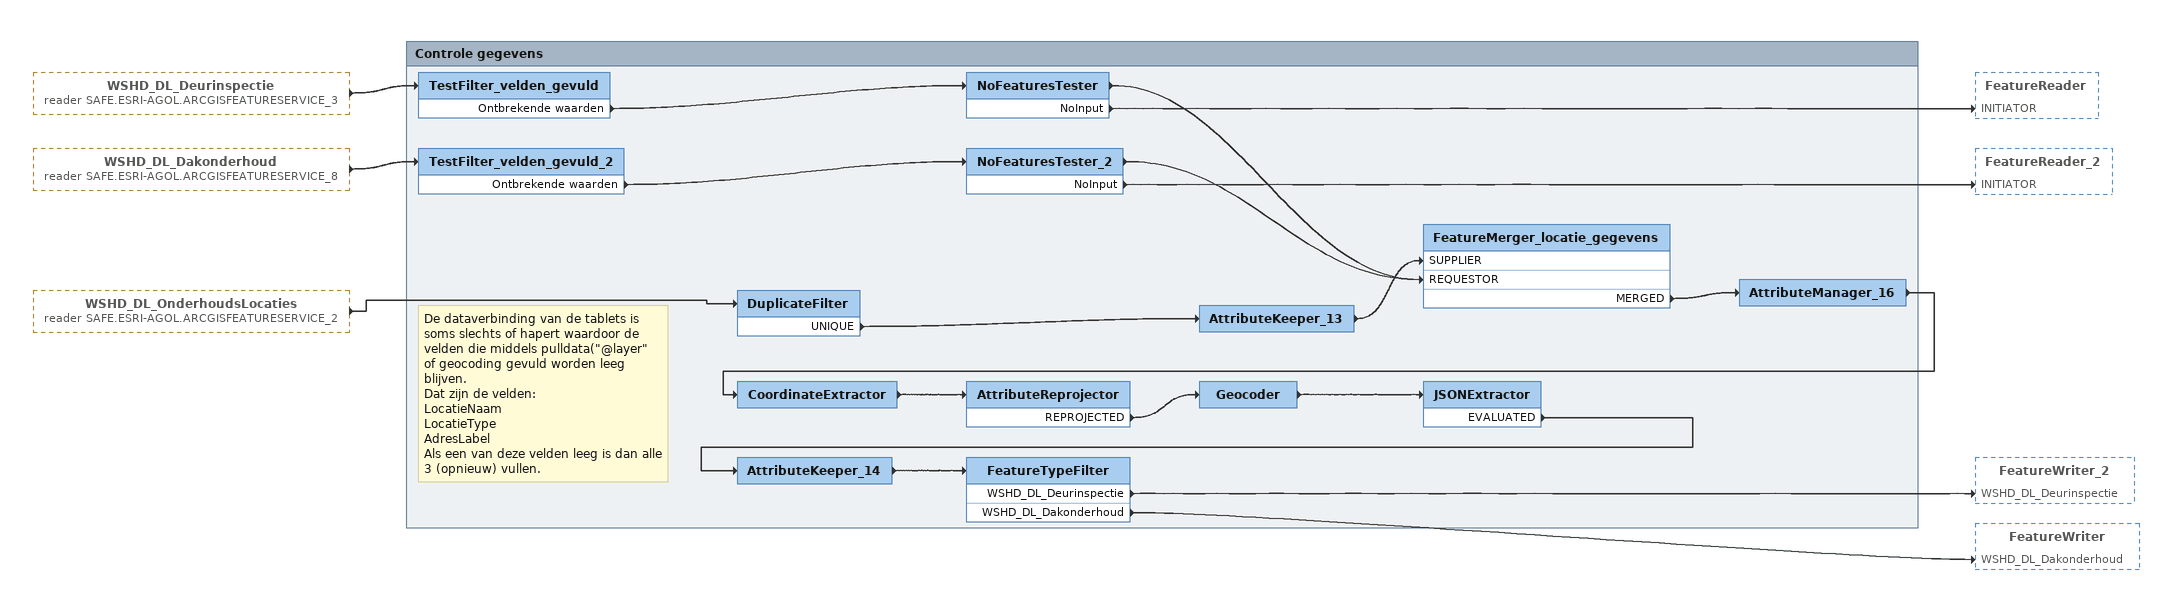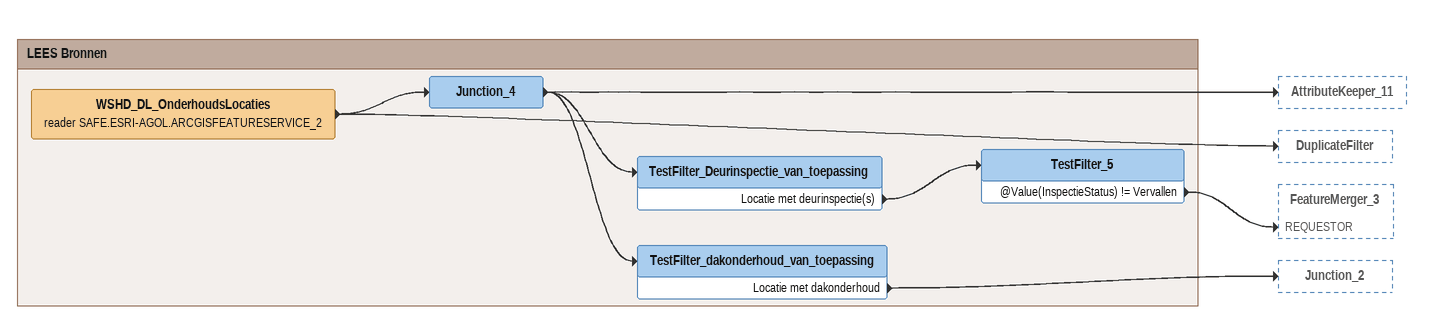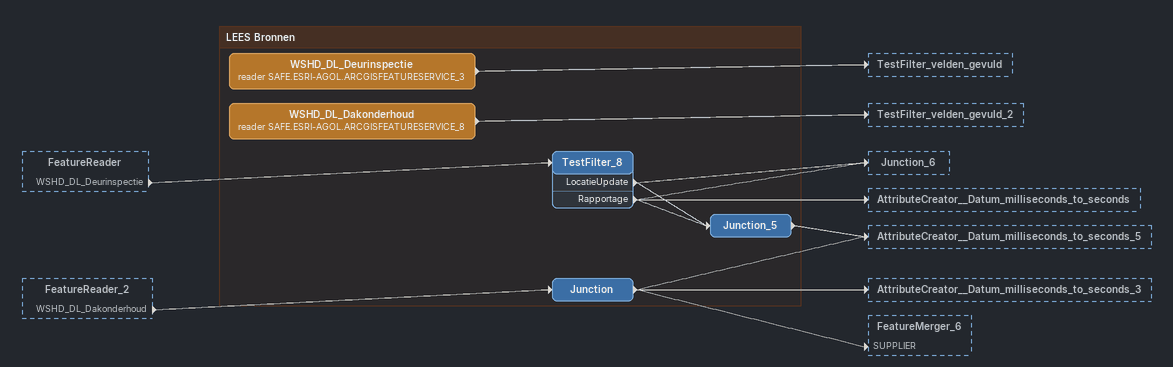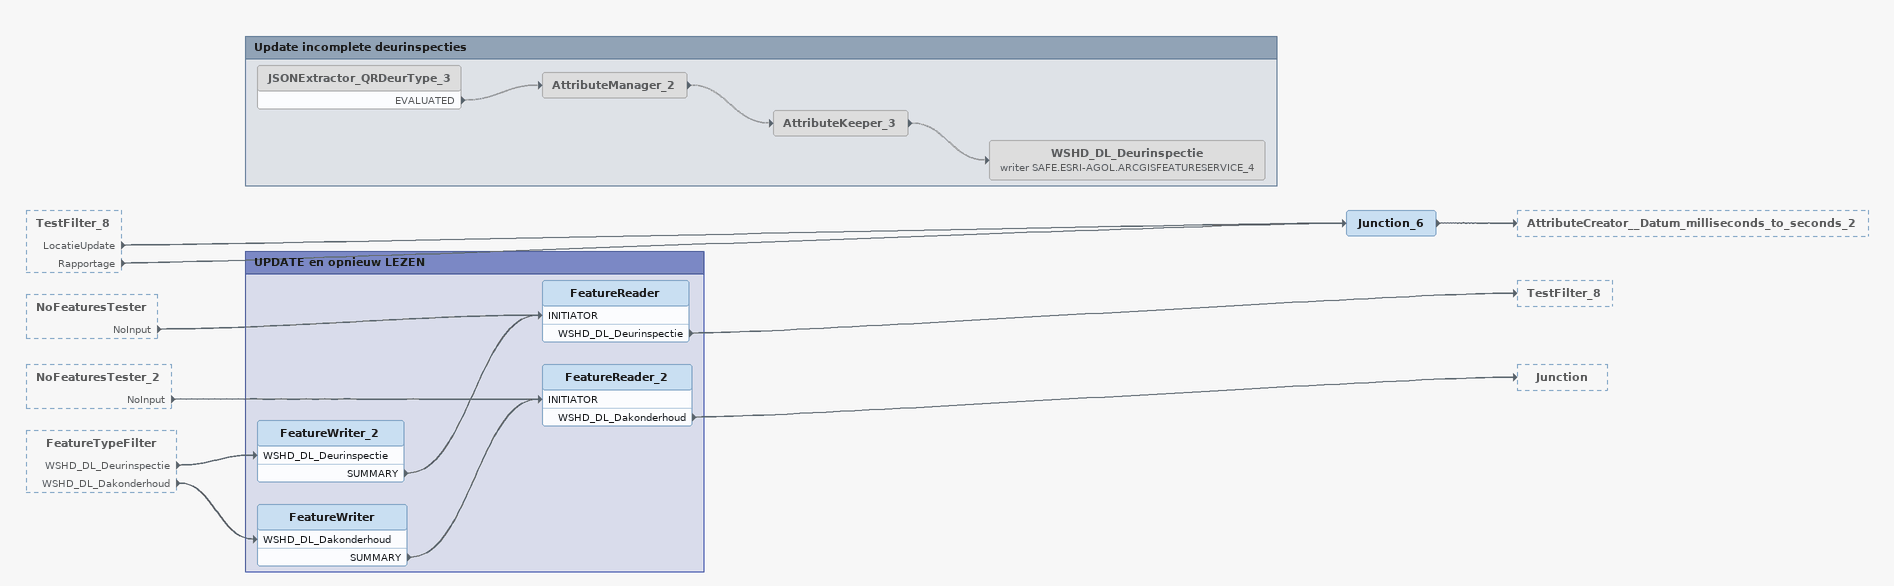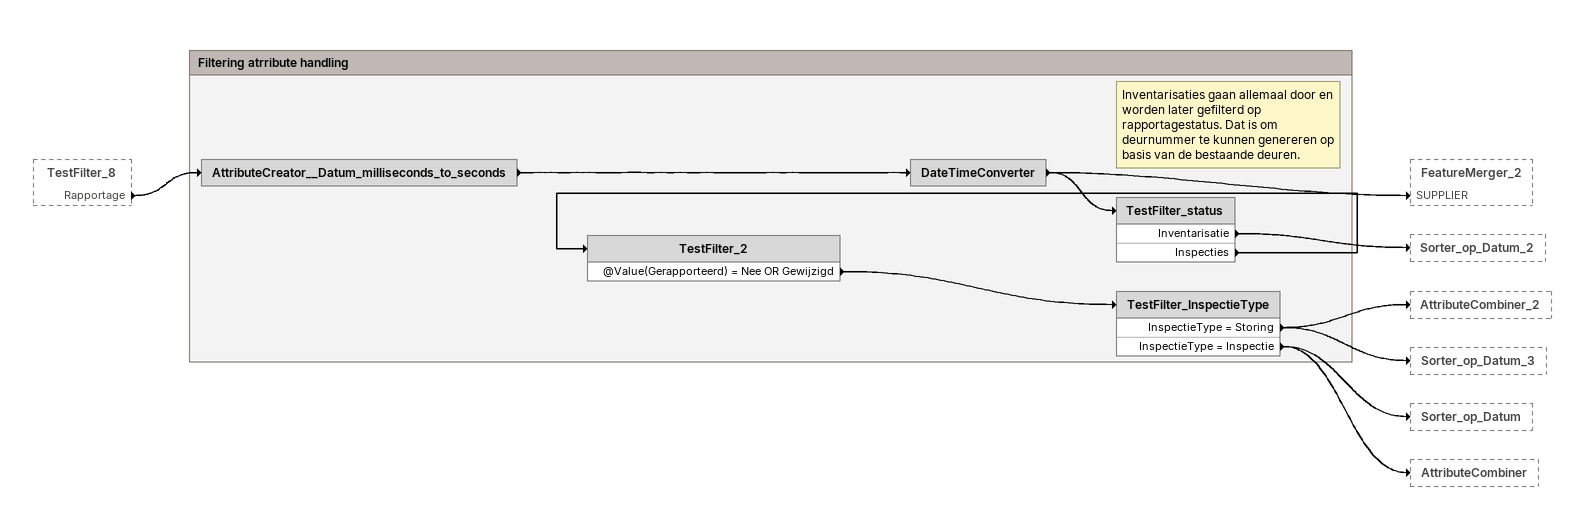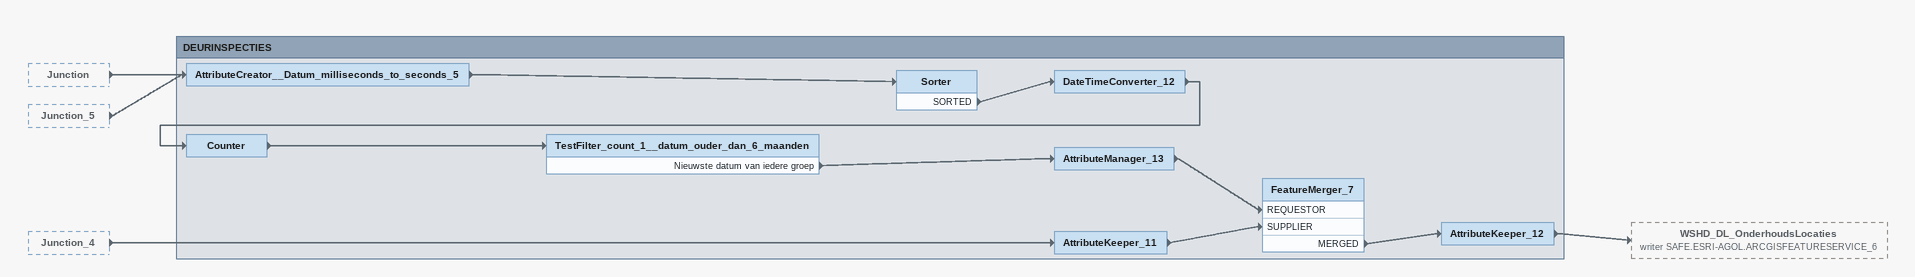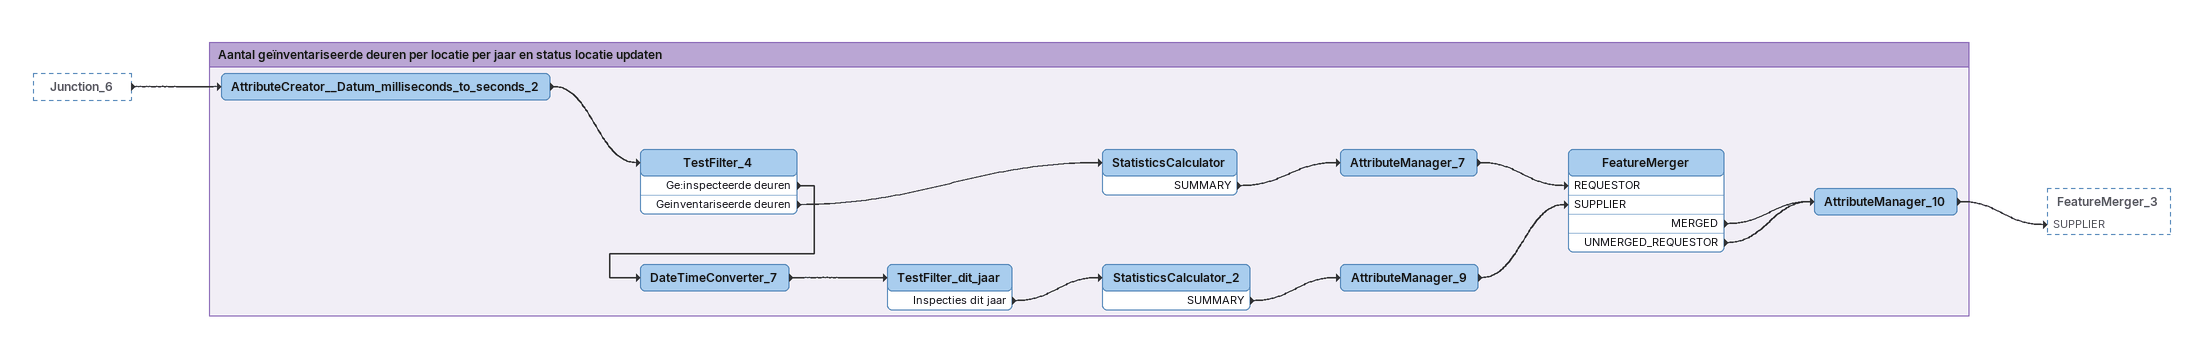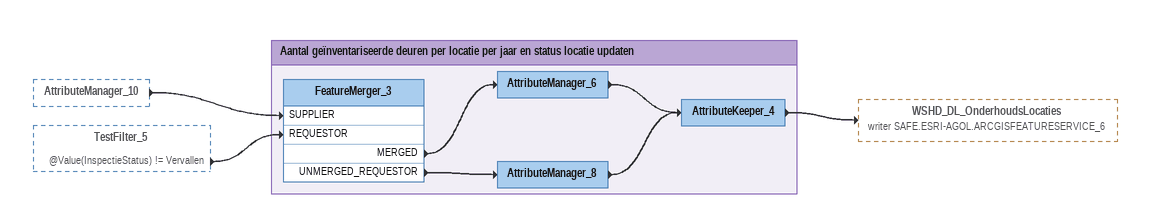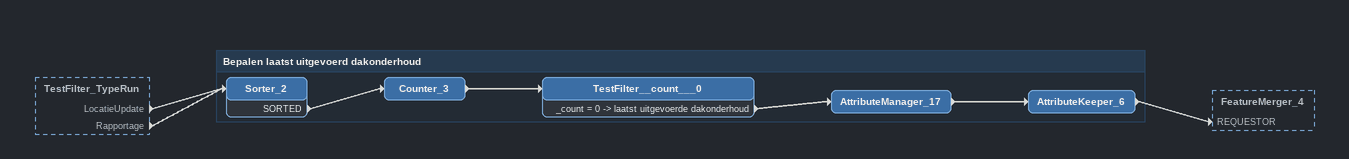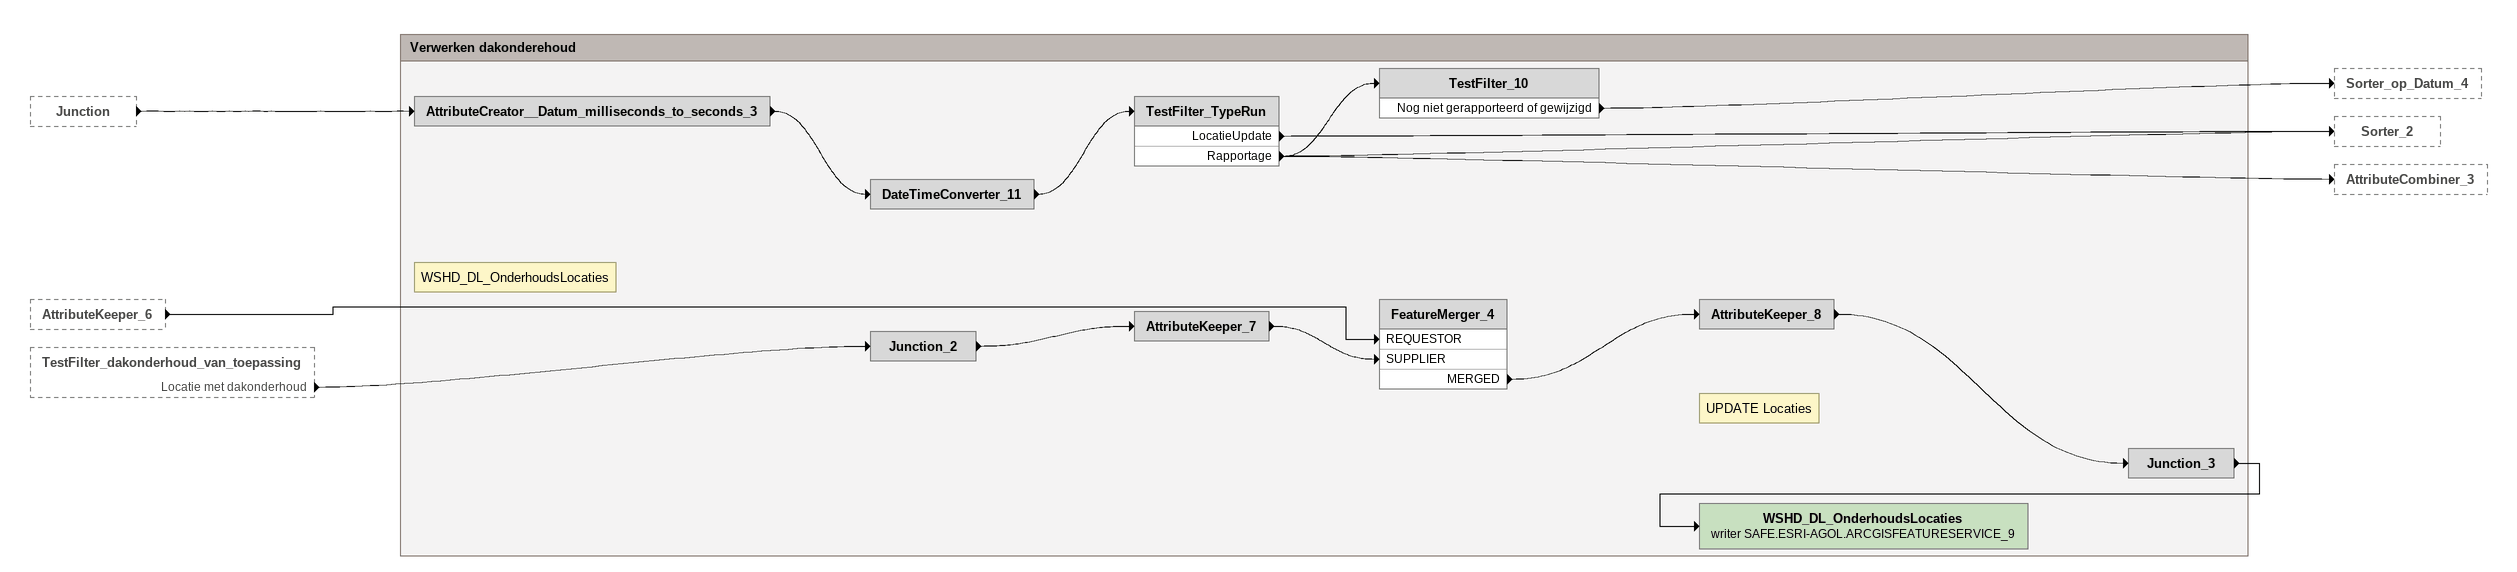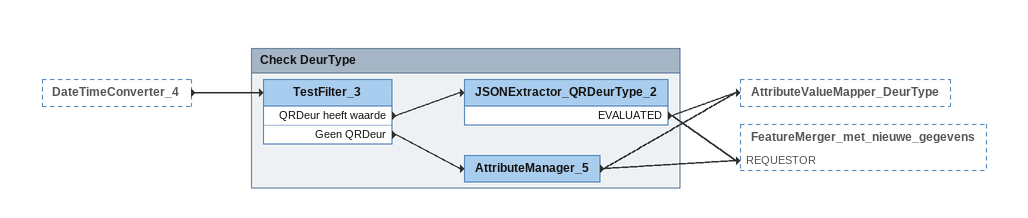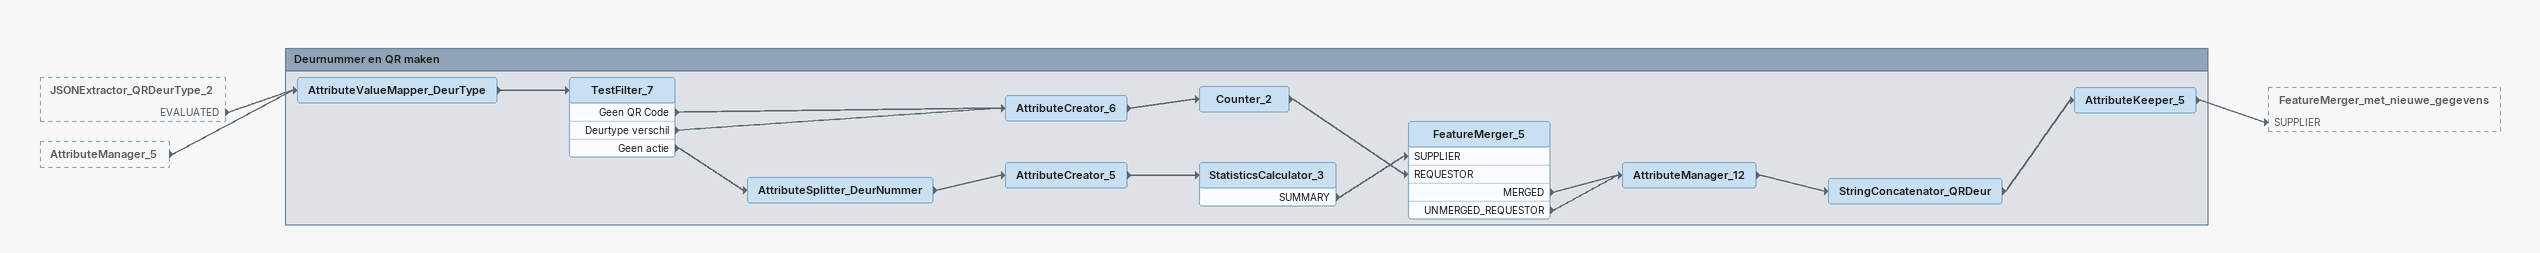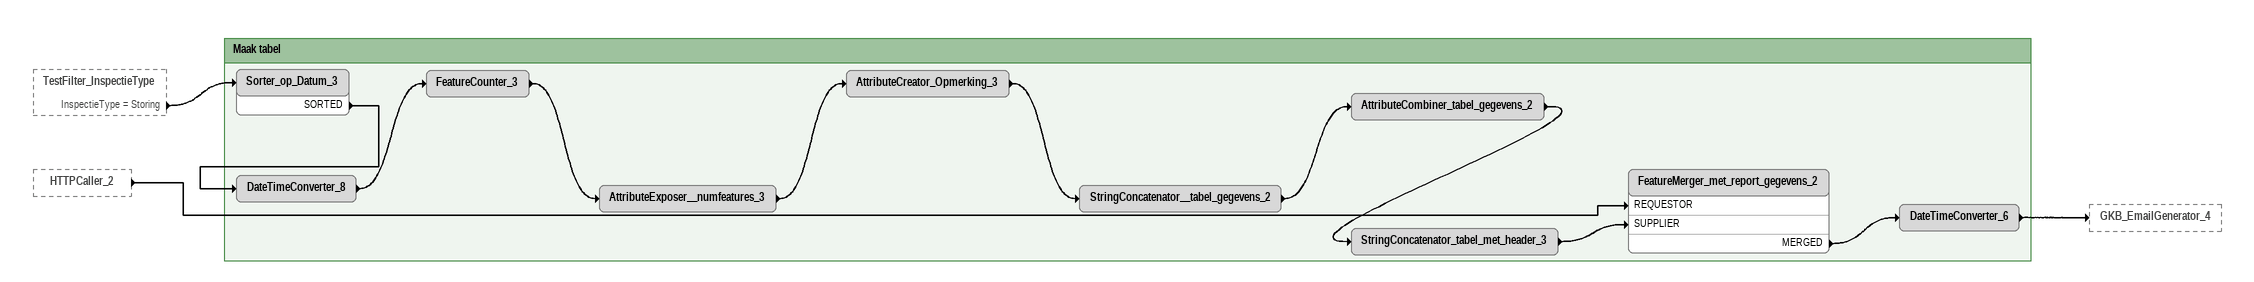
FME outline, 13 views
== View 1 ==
WSHD_DL_Deurinspectie (reader SAFE.ESRI-AGOL.ARCGISFEATURESERVICE_3) [outside]
    -> TestFilter_velden_gevuld
WSHD_DL_Dakonderhoud (reader SAFE.ESRI-AGOL.ARCGISFEATURESERVICE_8) [outside]
    -> TestFilter_velden_gevuld_2
WSHD_DL_OnderhoudsLocaties (reader SAFE.ESRI-AGOL.ARCGISFEATURESERVICE_2) [outside]
    -> DuplicateFilter

Bookmark: Controle gegevens
DuplicateFilter
    UNIQUE -> AttributeKeeper_13
AttributeKeeper_13
    -> FeatureMerger_locatie_gegevens [SUPPLIER]
TestFilter_velden_gevuld
    Ontbrekende waarden -> NoFeaturesTester
NoFeaturesTester
    NoInput -> FeatureReader [INITIATOR]
    -> FeatureMerger_locatie_gegevens [REQUESTOR]
Note: De dataverbinding van de tablets is soms slechts of hapert waardoor de velden die middels pulldata("@layer" of geocoding gevuld worden leeg blijven. / Dat zijn de velden: / LocatieNaam / LocatieType / AdresLabel / Als een van deze velden leeg is dan alle 3 (opnieuw) vullen.
TestFilter_velden_gevuld_2
    Ontbrekende waarden -> NoFeaturesTester_2
NoFeaturesTester_2
    NoInput -> FeatureReader_2 [INITIATOR]
    -> FeatureMerger_locatie_gegevens [REQUESTOR]
FeatureMerger_locatie_gegevens
    MERGED -> AttributeManager_16
AttributeManager_16
    -> CoordinateExtractor
CoordinateExtractor
    -> AttributeReprojector
AttributeReprojector
    REPROJECTED -> Geocoder
Geocoder
    -> JSONExtractor
JSONExtractor
    EVALUATED -> AttributeKeeper_14
AttributeKeeper_14
    -> FeatureTypeFilter
FeatureTypeFilter
    WSHD_DL_Deurinspectie -> FeatureWriter_2 [WSHD_DL_Deurinspectie]
    WSHD_DL_Dakonderhoud -> FeatureWriter [WSHD_DL_Dakonderhoud]

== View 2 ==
Bookmark: LEES Bronnen
WSHD_DL_OnderhoudsLocaties (reader SAFE.ESRI-AGOL.ARCGISFEATURESERVICE_2)
    -> Junction_4
    -> DuplicateFilter
Junction_4
    -> TestFilter_Deurinspectie_van_toepassing
    -> TestFilter_dakonderhoud_van_toepassing
    -> AttributeKeeper_11
TestFilter_Deurinspectie_van_toepassing
    Locatie met deurinspectie(s) -> TestFilter_5
TestFilter_5
    @Value(InspectieStatus) != Vervallen -> FeatureMerger_3 [REQUESTOR]
TestFilter_dakonderhoud_van_toepassing
    Locatie met dakonderhoud -> Junction_2

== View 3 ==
FeatureReader [outside]
    WSHD_DL_Deurinspectie -> TestFilter_8
FeatureReader_2 [outside]
    WSHD_DL_Dakonderhoud -> Junction

Bookmark: LEES Bronnen
WSHD_DL_Deurinspectie (reader SAFE.ESRI-AGOL.ARCGISFEATURESERVICE_3)
    -> TestFilter_velden_gevuld
WSHD_DL_Dakonderhoud (reader SAFE.ESRI-AGOL.ARCGISFEATURESERVICE_8)
    -> TestFilter_velden_gevuld_2
TestFilter_8
    LocatieUpdate -> Junction_6
    LocatieUpdate -> Junction_5
    Rapportage -> AttributeCreator__Datum_milliseconds_to_seconds
    Rapportage -> Junction_6
    Rapportage -> Junction_5
Junction_5
    -> AttributeCreator__Datum_milliseconds_to_seconds_5
Junction
    -> AttributeCreator__Datum_milliseconds_to_seconds_3
    -> FeatureMerger_6 [SUPPLIER]
    -> AttributeCreator__Datum_milliseconds_to_seconds_5

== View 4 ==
TestFilter_8 [outside]
    LocatieUpdate -> Junction_6
    Rapportage -> Junction_6
NoFeaturesTester [outside]
    NoInput -> FeatureReader [INITIATOR]
NoFeaturesTester_2 [outside]
    NoInput -> FeatureReader_2 [INITIATOR]
FeatureTypeFilter [outside]
    WSHD_DL_Deurinspectie -> FeatureWriter_2 [WSHD_DL_Deurinspectie]
    WSHD_DL_Dakonderhoud -> FeatureWriter [WSHD_DL_Dakonderhoud]
Junction_6
    -> AttributeCreator__Datum_milliseconds_to_seconds_2

Bookmark: UPDATE en opnieuw LEZEN
FeatureWriter_2
    SUMMARY -> FeatureReader [INITIATOR]
FeatureReader
    WSHD_DL_Deurinspectie -> TestFilter_8
FeatureWriter
    SUMMARY -> FeatureReader_2 [INITIATOR]
FeatureReader_2
    WSHD_DL_Dakonderhoud -> Junction

Bookmark: Update incomplete deurinspecties
JSONExtractor_QRDeurType_3 [off]
    EVALUATED -> AttributeManager_2 [off]
AttributeManager_2 [off]
    -> AttributeKeeper_3 [off]
AttributeKeeper_3 [off]
    -> WSHD_DL_Deurinspectie (writer SAFE.ESRI-AGOL.ARCGISFEATURESERVICE_4) [off]
WSHD_DL_Deurinspectie (writer SAFE.ESRI-AGOL.ARCGISFEATURESERVICE_4) [off]

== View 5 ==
TestFilter_8 [outside]
    Rapportage -> AttributeCreator__Datum_milliseconds_to_seconds

Bookmark: Filtering atrribute handling
AttributeCreator__Datum_milliseconds_to_seconds
    -> DateTimeConverter
DateTimeConverter
    -> TestFilter_status
    -> FeatureMerger_2 [SUPPLIER]
Note: Inventarisaties gaan allemaal door en worden later gefilterd op rapportagestatus. Dat is om deurnummer te kunnen genereren op basis van de bestaande deuren.
TestFilter_status
    Inventarisatie -> Sorter_op_Datum_2
    Inspecties -> TestFilter_2
TestFilter_2
    @Value(Gerapporteerd) = Nee OR Gewijzigd -> TestFilter_InspectieType
TestFilter_InspectieType
    InspectieType = Storing -> AttributeCombiner_2
    InspectieType = Storing -> Sorter_op_Datum_3
    InspectieType = Inspectie -> Sorter_op_Datum
    InspectieType = Inspectie -> AttributeCombiner

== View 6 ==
Junction [outside]
    -> AttributeCreator__Datum_milliseconds_to_seconds_5
Junction_5 [outside]
    -> AttributeCreator__Datum_milliseconds_to_seconds_5
Junction_4 [outside]
    -> AttributeKeeper_11

Bookmark: DEURINSPECTIES
AttributeKeeper_11
    -> FeatureMerger_7 [SUPPLIER]
AttributeCreator__Datum_milliseconds_to_seconds_5
    -> Sorter
Sorter
    SORTED -> DateTimeConverter_12
DateTimeConverter_12
    -> Counter
Counter
    -> TestFilter_count_1__datum_ouder_dan_6_maanden
TestFilter_count_1__datum_ouder_dan_6_maanden
    Nieuwste datum van iedere groep -> AttributeManager_13
AttributeManager_13
    -> FeatureMerger_7 [REQUESTOR]
FeatureMerger_7
    MERGED -> AttributeKeeper_12
AttributeKeeper_12
    -> WSHD_DL_OnderhoudsLocaties (writer SAFE.ESRI-AGOL.ARCGISFEATURESERVICE_6)

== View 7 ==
Junction_6 [outside]
    -> AttributeCreator__Datum_milliseconds_to_seconds_2

Bookmark: Aantal geïnventariseerde deuren per locatie per jaar en status locatie updaten
AttributeCreator__Datum_milliseconds_to_seconds_2
    -> TestFilter_4
TestFilter_4
    Ge:inspecteerde deuren -> DateTimeConverter_7
    Geinventariseerde deuren -> StatisticsCalculator
StatisticsCalculator
    SUMMARY -> AttributeManager_7
AttributeManager_7
    -> FeatureMerger [REQUESTOR]
DateTimeConverter_7
    -> TestFilter_dit_jaar
TestFilter_dit_jaar
    Inspecties dit jaar -> StatisticsCalculator_2
StatisticsCalculator_2
    SUMMARY -> AttributeManager_9
AttributeManager_9
    -> FeatureMerger [SUPPLIER]
FeatureMerger
    MERGED -> AttributeManager_10
    UNMERGED_REQUESTOR -> AttributeManager_10
AttributeManager_10
    -> FeatureMerger_3 [SUPPLIER]

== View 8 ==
AttributeManager_10 [outside]
    -> FeatureMerger_3 [SUPPLIER]
TestFilter_5 [outside]
    @Value(InspectieStatus) != Vervallen -> FeatureMerger_3 [REQUESTOR]

Bookmark: Aantal geïnventariseerde deuren per locatie per jaar en status locatie updaten
FeatureMerger_3
    MERGED -> AttributeManager_6
    UNMERGED_REQUESTOR -> AttributeManager_8
AttributeManager_6
    -> AttributeKeeper_4
AttributeManager_8
    -> AttributeKeeper_4
AttributeKeeper_4
    -> WSHD_DL_OnderhoudsLocaties (writer SAFE.ESRI-AGOL.ARCGISFEATURESERVICE_6)

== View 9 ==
TestFilter_TypeRun [outside]
    LocatieUpdate -> Sorter_2
    Rapportage -> Sorter_2

Bookmark: Bepalen laatst uitgevoerd dakonderhoud
Sorter_2
    SORTED -> Counter_3
Counter_3
    -> TestFilter__count___0
TestFilter__count___0
    _count = 0 -> laatst uitgevoerde dakonderhoud -> AttributeManager_17
AttributeManager_17
    -> AttributeKeeper_6
AttributeKeeper_6
    -> FeatureMerger_4 [REQUESTOR]

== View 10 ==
Junction [outside]
    -> AttributeCreator__Datum_milliseconds_to_seconds_3
AttributeKeeper_6 [outside]
    -> FeatureMerger_4 [REQUESTOR]
TestFilter_dakonderhoud_van_toepassing [outside]
    Locatie met dakonderhoud -> Junction_2

Bookmark: Verwerken dakonderehoud
Note: WSHD_DL_OnderhoudsLocaties
Junction_2
    -> AttributeKeeper_7
AttributeKeeper_7
    -> FeatureMerger_4 [SUPPLIER]
AttributeCreator__Datum_milliseconds_to_seconds_3
    -> DateTimeConverter_11
DateTimeConverter_11
    -> TestFilter_TypeRun
TestFilter_TypeRun
    LocatieUpdate -> Sorter_2
    Rapportage -> TestFilter_10
    Rapportage -> AttributeCombiner_3
    Rapportage -> Sorter_2
TestFilter_10
    Nog niet gerapporteerd of gewijzigd -> Sorter_op_Datum_4
FeatureMerger_4
    MERGED -> AttributeKeeper_8
AttributeKeeper_8
    -> Junction_3
Note: UPDATE Locaties
Junction_3
    -> WSHD_DL_OnderhoudsLocaties (writer SAFE.ESRI-AGOL.ARCGISFEATURESERVICE_9)
WSHD_DL_OnderhoudsLocaties (writer SAFE.ESRI-AGOL.ARCGISFEATURESERVICE_9)

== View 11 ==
DateTimeConverter_4 [outside]
    -> TestFilter_3

Bookmark: Check DeurType
TestFilter_3
    QRDeur heeft waarde -> JSONExtractor_QRDeurType_2
    Geen QRDeur -> AttributeManager_5
JSONExtractor_QRDeurType_2
    EVALUATED -> AttributeValueMapper_DeurType
    EVALUATED -> FeatureMerger_met_nieuwe_gegevens [REQUESTOR]
AttributeManager_5
    -> AttributeValueMapper_DeurType
    -> FeatureMerger_met_nieuwe_gegevens [REQUESTOR]

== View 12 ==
JSONExtractor_QRDeurType_2 [outside]
    EVALUATED -> AttributeValueMapper_DeurType
AttributeManager_5 [outside]
    -> AttributeValueMapper_DeurType

Bookmark: Deurnummer en QR maken
AttributeValueMapper_DeurType
    -> TestFilter_7
TestFilter_7
    Geen QR Code -> AttributeCreator_6
    Deurtype verschil -> AttributeCreator_6
    Geen actie -> AttributeSplitter_DeurNummer
AttributeCreator_6
    -> Counter_2
Counter_2
    -> FeatureMerger_5 [REQUESTOR]
AttributeSplitter_DeurNummer
    -> AttributeCreator_5
AttributeCreator_5
    -> StatisticsCalculator_3
StatisticsCalculator_3
    SUMMARY -> FeatureMerger_5 [SUPPLIER]
FeatureMerger_5
    MERGED -> AttributeManager_12
    UNMERGED_REQUESTOR -> AttributeManager_12
AttributeManager_12
    -> StringConcatenator_QRDeur
StringConcatenator_QRDeur
    -> AttributeKeeper_5
AttributeKeeper_5
    -> FeatureMerger_met_nieuwe_gegevens [SUPPLIER]

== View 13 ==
TestFilter_InspectieType [outside]
    InspectieType = Storing -> Sorter_op_Datum_3
HTTPCaller_2 [outside]
    -> FeatureMerger_met_report_gegevens_2 [REQUESTOR]

Bookmark: Maak tabel
Sorter_op_Datum_3
    SORTED -> DateTimeConverter_8
DateTimeConverter_8
    -> FeatureCounter_3
FeatureCounter_3
    -> AttributeExposer__numfeatures_3
AttributeExposer__numfeatures_3
    -> AttributeCreator_Opmerking_3
AttributeCreator_Opmerking_3
    -> StringConcatenator__tabel_gegevens_2
StringConcatenator__tabel_gegevens_2
    -> AttributeCombiner_tabel_gegevens_2
AttributeCombiner_tabel_gegevens_2
    -> StringConcatenator_tabel_met_header_3
StringConcatenator_tabel_met_header_3
    -> FeatureMerger_met_report_gegevens_2 [SUPPLIER]
FeatureMerger_met_report_gegevens_2
    MERGED -> DateTimeConverter_6
DateTimeConverter_6
    -> GKB_EmailGenerator_4
